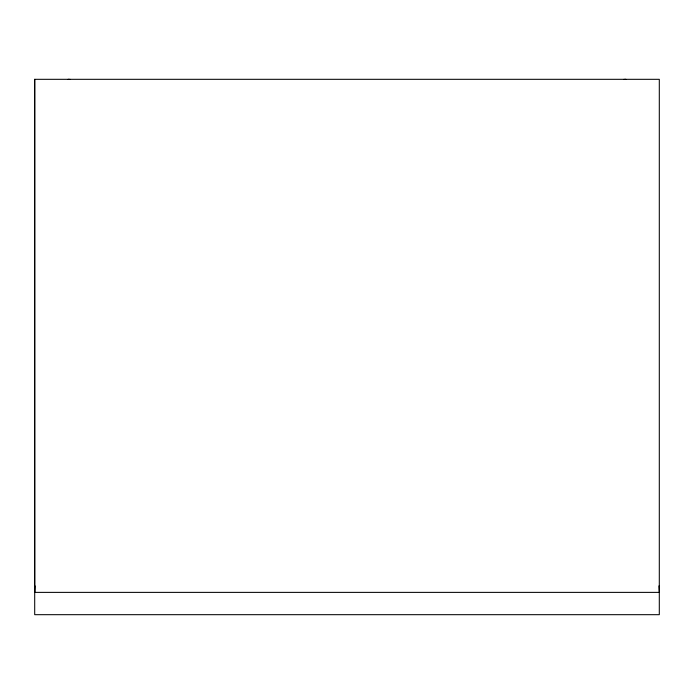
<?xml version="1.0" encoding="UTF-8"?>
<svg xmlns="http://www.w3.org/2000/svg" width="694" height="694" viewBox="0 0 694 694"><rect width="100%" height="100%" fill="white"/><g stroke="black" fill="none" stroke-linecap="round" stroke-linejoin="round"><path stroke-width="1.04" d="M658.979 585.892L659.3 592.381L34.7 592.381L34.7 79.316L659.3 79.316L659.3 614.684L34.7 614.684L34.7 79.316M34.7 592.381L35.021 585.892M623.68 79.446L625.841 79.316M68.159 79.316L70.32 79.446"/></g></svg>
